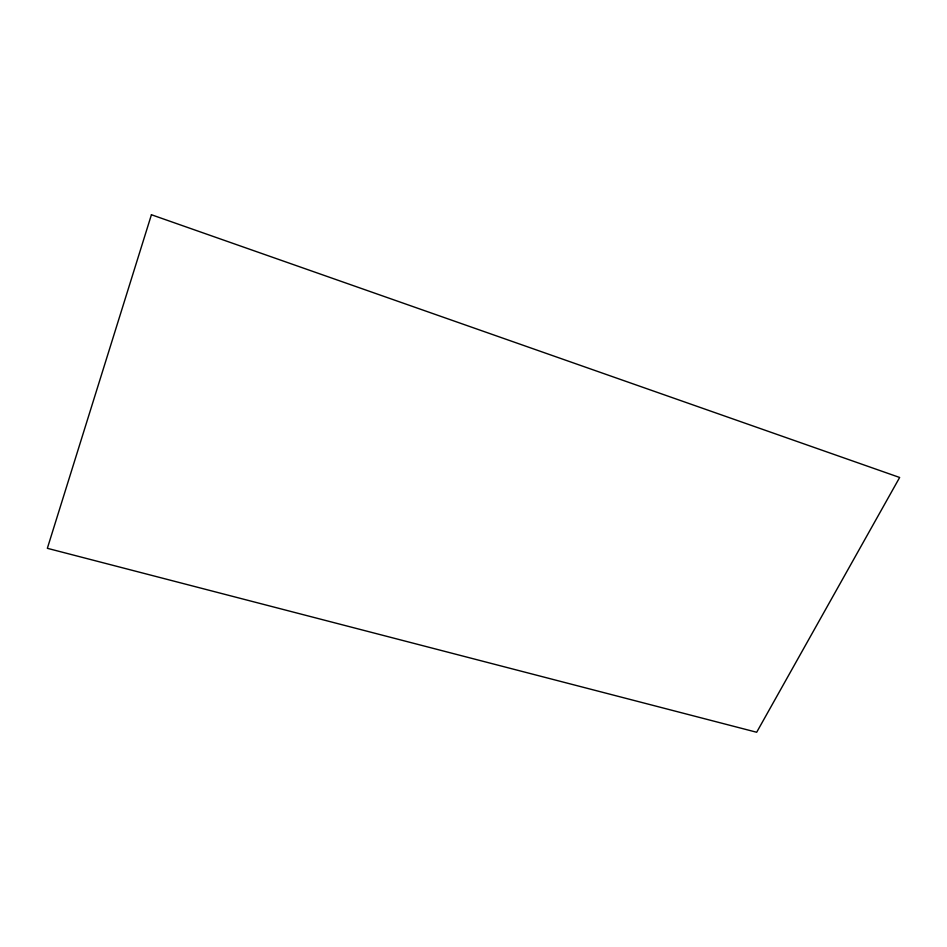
<?xml version="1.0" encoding="UTF-8"?>
<svg xmlns="http://www.w3.org/2000/svg" width="947" height="947" viewBox="0 0 947 947"><rect width="100%" height="100%" fill="white"/><g stroke="black" fill="none" stroke-linecap="round" stroke-linejoin="round"><path stroke-width="1.42" d="M151.425 214.744L47.35 548.313L756.677 732.256L899.65 477.477L151.425 214.744"/></g></svg>
